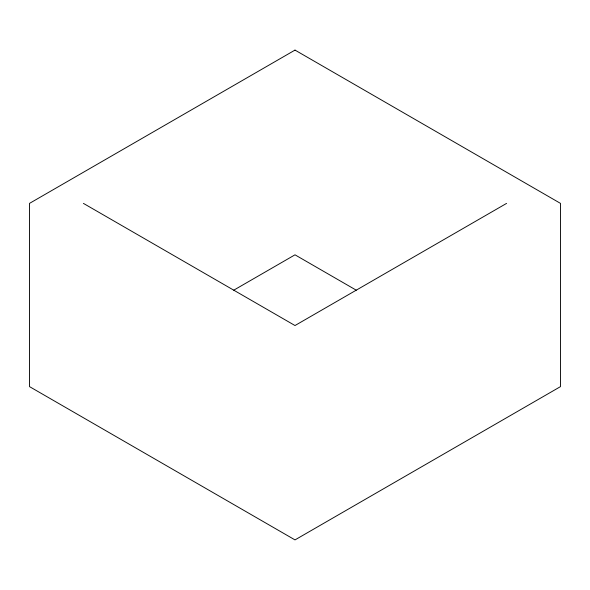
<?xml version="1.0" encoding="UTF-8"?>
<svg xmlns="http://www.w3.org/2000/svg" width="590" height="590" viewBox="0 0 590 590"><rect width="100%" height="100%" fill="white"/><g stroke="black" fill="none" stroke-linecap="round" stroke-linejoin="round"><path stroke-width="0.89" d="M233.721 290.199L295 254.821L356.279 290.199M506.574 203.388L295 325.533L83.426 203.388M295 50.098L29.5 203.388L29.5 386.612L295 539.902L560.5 386.612L560.5 203.388L295 50.098"/></g></svg>
